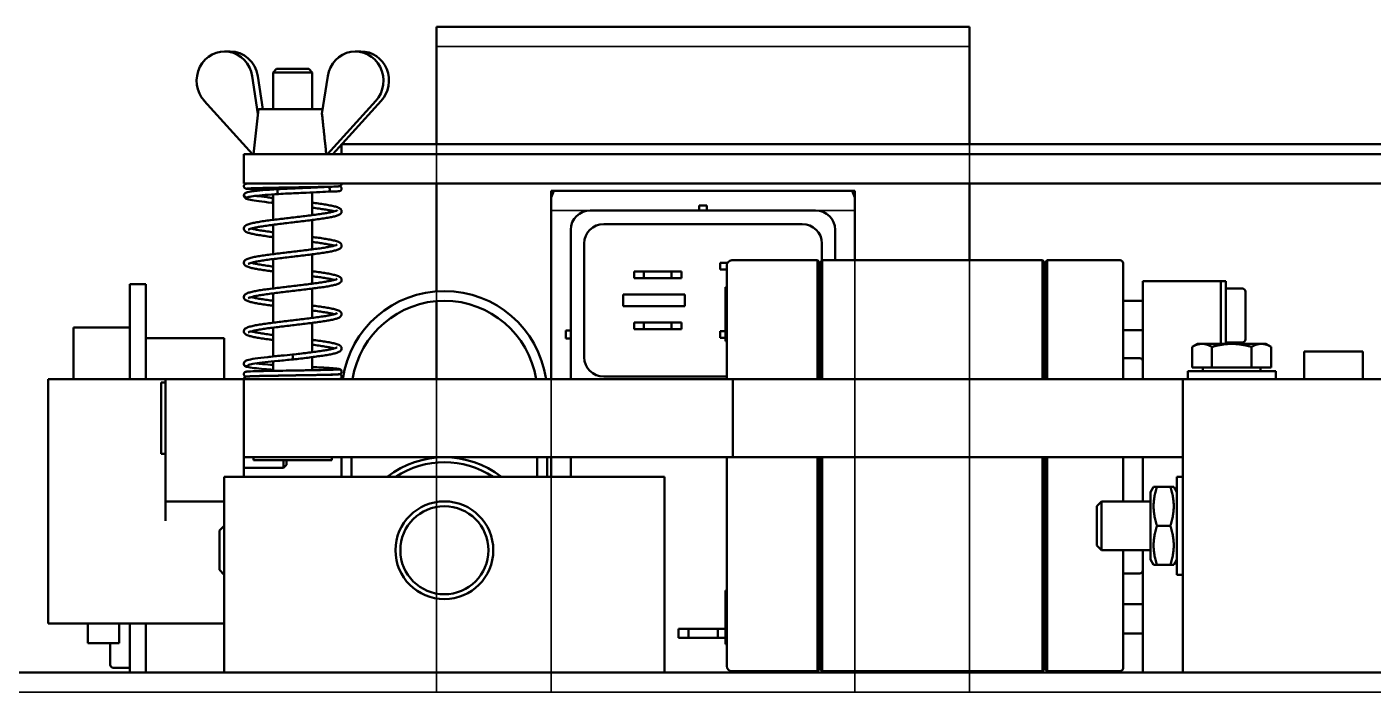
# Model space of a CAD drawing. Header units: millimetres. Extents: x -1328 to 2520, y -765 to 1782.
# Drawn here: x 476 to 613.6, y 1125.9 to 1193.9 of the extents above; entities that cross this region are included whole.
import ezdxf

# ---------------------------------------------------------------- set-up
doc = ezdxf.new("R2010")
doc.units = ezdxf.units.MM
doc.header["$LTSCALE"] = 6
doc.layers.add('Reference (ISO)', color=7, linetype='Continuous', lineweight=35)
doc.layers.add('Visible (ISO)', color=7, linetype='Continuous', lineweight=50)

msp = doc.modelspace()

# ---------------------------------------------------------------- linework, layer by layer
at = {"layer": 'Reference (ISO)'}
for p, q in [((517.87, 1191.94), (572.37, 1191.94)), ((517.87, 1125.94), (517.87, 1191.94)), ((572.37, 1191.94), (572.37, 1125.94)), ((529.6, 1175.19), (560.63, 1175.19)), ((529.6, 1125.94), (529.6, 1175.19)), ((560.63, 1175.19), (560.63, 1125.94)), ((421.18, 1125.94), (841.18, 1125.94))]:
    msp.add_line(p, q, dxfattribs=at)
at = {"layer": 'Visible (ISO)'}
for p, q in [((517.87, 1193.94), (572.37, 1193.94)), ((517.87, 1181.94), (517.87, 1193.94)), ((572.37, 1193.94), (572.37, 1181.94)), ((496.78, 1191.44), (496.22, 1191.44)), ((509.59, 1191.44), (510.15, 1191.44)), ((499.05, 1188.91), (499.63, 1185.06)), ((500.12, 1185.54), (499.61, 1188.91)), ((501.53, 1189.64), (501.18, 1189.29)), ((505.18, 1189.29), (501.18, 1189.29)), ((501.18, 1185.54), (501.18, 1189.29)), ((501.53, 1189.64), (504.83, 1189.64)), ((504.83, 1189.64), (505.18, 1189.29)), ((505.18, 1185.54), (505.18, 1189.29)), ((506.76, 1188.91), (506.17, 1185.06)), ((499.08, 1180.94), (494.14, 1186.37)), ((506.72, 1180.94), (511.66, 1186.37)), ((512.22, 1186.37), (507.28, 1180.94)), ((499.68, 1185.54), (499.18, 1180.94)), ((506.24, 1185.54), (499.68, 1185.54)), ((498.18, 1180.94), (728.18, 1180.94)), ((498.18, 1177.94), (498.18, 1180.94)), ((508.18, 1180.94), (508.18, 1181.93)), ((508.19, 1181.94), (718.17, 1181.94)), ((498.18, 1177.94), (728.18, 1177.94)), ((517.87, 1166.91), (517.87, 1177.94)), ((572.37, 1177.94), (572.37, 1170.08)), ((501.18, 1177.33), (501.18, 1177.5)), ((501.18, 1174.22), (501.18, 1176.82)), ((505.18, 1177.51), (505.18, 1177.57)), ((505.18, 1174.7), (505.18, 1177.01)), ((529.6, 1177.19), (560.63, 1177.19)), ((529.6, 1157.94), (529.6, 1177.19)), ((529.6, 1176.49), (529.86, 1177.19)), ((560.38, 1177.19), (560.63, 1176.49)), ((560.63, 1177.19), (560.63, 1170.08)), ((556.63, 1175.19), (533.6, 1175.19)), ((545.52, 1175.69), (544.72, 1175.69)), ((544.72, 1175.19), (544.72, 1175.69)), ((545.52, 1175.69), (545.52, 1175.19)), ((505.18, 1171.2), (505.18, 1174.2)), ((555.27, 1173.79), (534.97, 1173.79)), ((501.18, 1170.71), (501.18, 1173.71)), ((531.6, 1173.19), (531.6, 1157.94)), ((558.63, 1170.08), (558.63, 1173.19)), ((532.97, 1171.79), (532.97, 1160.19)), ((557.27, 1170.04), (557.27, 1171.79)), ((501.18, 1167.21), (501.18, 1170.21)), ((505.18, 1167.7), (505.18, 1170.69)), ((546.88, 1169.14), (546.88, 1169.84)), ((546.88, 1169.84), (547.63, 1169.84)), ((548.06, 1170.08), (556.81, 1170.08)), ((557.06, 1169.83), (556.81, 1170.08)), ((556.81, 1169.49), (556.81, 1170.08)), ((557.06, 1169.83), (557.31, 1170.08)), ((557.06, 1169.83), (557.06, 1169.32)), ((557.31, 1170.08), (557.31, 1169.23)), ((557.31, 1170.08), (579.81, 1170.08)), ((579.81, 1169.23), (579.81, 1170.08)), ((579.81, 1170.08), (580.06, 1169.83)), ((580.06, 1169.83), (580.31, 1170.08)), ((580.06, 1169.32), (580.06, 1169.83)), ((580.31, 1170.08), (580.31, 1169.49)), ((580.31, 1170.08), (587.76, 1170.08)), ((588.06, 1169.28), (588.06, 1169.78)), ((538.07, 1168.24), (538.07, 1168.94)), ((538.07, 1168.94), (539.07, 1168.94)), ((539.07, 1168.24), (538.07, 1168.24)), ((541.91, 1168.94), (539.07, 1168.94)), ((539.07, 1168.94), (539.07, 1168.24)), ((539.07, 1168.24), (541.91, 1168.24)), ((541.91, 1168.94), (542.91, 1168.94)), ((541.91, 1168.24), (541.91, 1168.94)), ((542.91, 1168.24), (541.91, 1168.24)), ((542.91, 1168.94), (542.91, 1168.24)), ((547.56, 1169.14), (546.88, 1169.14)), ((547.56, 1169.58), (547.56, 1169.14)), ((547.56, 1166.51), (547.56, 1169.14)), ((556.81, 1169.49), (556.81, 1166.87)), ((557.06, 1166.69), (557.06, 1169.32)), ((557.31, 1169.23), (557.31, 1164.87)), ((579.81, 1164.87), (579.81, 1169.23)), ((580.06, 1169.32), (580.06, 1166.69)), ((580.31, 1166.87), (580.31, 1169.49)), ((588.06, 1169.28), (588.06, 1166.65)), ((486.53, 1157.94), (486.53, 1167.64)), ((486.53, 1167.64), (488.18, 1167.64)), ((488.18, 1157.94), (488.18, 1167.64)), ((505.18, 1164.19), (505.18, 1167.19)), ((547.41, 1167.33), (547.41, 1161.83)), ((547.56, 1167.33), (547.41, 1167.33)), ((556.81, 1165.45), (556.81, 1166.87)), ((580.31, 1166.87), (580.31, 1165.45)), ((598.06, 1167.94), (590.06, 1167.94)), ((590.06, 1157.94), (590.06, 1167.94)), ((598.06, 1161.54), (598.06, 1167.94)), ((598.06, 1167.94), (598.56, 1167.94)), ((598.56, 1167.94), (598.56, 1161.54)), ((600.26, 1167.19), (598.56, 1167.19)), ((600.56, 1166.89), (600.56, 1161.99)), ((501.18, 1163.71), (501.18, 1166.71)), ((517.87, 1157.94), (517.87, 1165.91)), ((536.97, 1166.59), (536.97, 1165.39)), ((543.27, 1166.59), (536.97, 1166.59)), ((543.27, 1165.39), (543.27, 1166.59)), ((547.56, 1166.51), (547.56, 1165.45)), ((557.06, 1166.69), (557.06, 1165.45)), ((580.06, 1165.45), (580.06, 1166.69)), ((588.06, 1165.45), (588.06, 1166.65)), ((590.06, 1165.94), (588.06, 1165.94)), ((536.97, 1165.39), (543.27, 1165.39)), ((547.56, 1157.94), (547.56, 1165.45)), ((556.81, 1165.45), (556.81, 1157.94)), ((557.06, 1157.94), (557.06, 1165.45)), ((557.31, 1164.87), (557.31, 1162.4)), ((579.81, 1162.4), (579.81, 1164.87)), ((580.06, 1165.45), (580.06, 1157.94)), ((580.31, 1157.94), (580.31, 1165.45)), ((588.06, 1165.45), (588.06, 1157.94)), ((480.78, 1163.2), (486.53, 1163.2)), ((480.78, 1157.94), (480.78, 1163.2)), ((501.18, 1160.25), (501.18, 1163.2)), ((505.18, 1160.69), (505.18, 1163.69)), ((531.1, 1162.89), (531.6, 1162.89)), ((531.1, 1162.89), (531.1, 1162.09)), ((538.07, 1163.04), (538.07, 1163.74)), ((538.07, 1163.74), (539.07, 1163.74)), ((539.07, 1163.04), (538.07, 1163.04)), ((541.91, 1163.74), (539.07, 1163.74)), ((539.07, 1163.74), (539.07, 1163.04)), ((539.07, 1163.04), (541.91, 1163.04)), ((541.91, 1163.74), (542.91, 1163.74)), ((541.91, 1163.04), (541.91, 1163.74)), ((542.91, 1163.04), (541.91, 1163.04)), ((542.91, 1163.74), (542.91, 1163.04)), ((546.88, 1162.14), (546.88, 1162.84)), ((546.88, 1162.84), (547.41, 1162.84)), ((590.06, 1162.94), (588.06, 1162.94)), ((496.18, 1162.12), (488.18, 1162.12)), ((488.18, 1157.94), (488.18, 1162.12)), ((496.18, 1157.94), (496.18, 1162.12)), ((531.6, 1162.09), (531.1, 1162.09)), ((547.41, 1162.14), (546.88, 1162.14)), ((547.56, 1161.83), (547.41, 1161.83)), ((557.06, 1162.4), (557.06, 1157.94)), ((557.31, 1157.94), (557.31, 1162.4)), ((579.81, 1162.4), (579.81, 1157.94)), ((580.06, 1157.94), (580.06, 1162.4)), ((595.66, 1161.54), (595.12, 1161.23)), ((596.13, 1161.54), (595.66, 1161.54)), ((599.16, 1161.54), (596.13, 1161.54)), ((600.26, 1161.69), (598.56, 1161.69)), ((602.19, 1161.54), (599.16, 1161.54)), ((602.66, 1161.54), (602.19, 1161.54)), ((602.66, 1161.54), (603.2, 1161.23)), ((503.15, 1160.44), (503.18, 1160.19)), ((503.18, 1160.19), (503.21, 1159.94)), ((505.18, 1158.85), (505.18, 1160.18)), ((589.76, 1160.08), (588.06, 1160.08)), ((595.12, 1159.14), (595.12, 1161.23)), ((597.14, 1159.14), (597.14, 1161.23)), ((601.18, 1159.14), (601.18, 1161.23)), ((603.2, 1159.14), (603.2, 1161.23)), ((606.56, 1160.76), (606.56, 1157.94)), ((612.56, 1160.76), (606.56, 1160.76)), ((612.56, 1160.76), (612.56, 1157.94)), ((501.18, 1158.78), (501.18, 1159.75)), ((603.66, 1158.74), (594.66, 1158.74)), ((594.66, 1158.74), (594.66, 1157.94)), ((597.14, 1159.14), (595.12, 1159.14)), ((596.21, 1159.14), (596.21, 1158.74)), ((601.18, 1159.14), (597.14, 1159.14)), ((603.2, 1159.14), (601.18, 1159.14)), ((602.11, 1159.14), (602.11, 1158.74)), ((603.66, 1158.74), (603.66, 1157.94)), ((478.18, 1157.94), (490.18, 1157.94)), ((478.18, 1132.94), (478.18, 1157.94)), ((489.73, 1150.29), (489.73, 1157.59)), ((489.73, 1157.59), (490.18, 1157.59)), ((490.18, 1157.94), (490.18, 1145.44)), ((498.18, 1157.94), (490.18, 1157.94)), ((498.18, 1157.94), (548.18, 1157.94)), ((498.18, 1149.94), (498.18, 1157.94)), ((501.18, 1158.28), (501.18, 1158.28)), ((505.18, 1158.35), (505.18, 1158.35)), ((534.97, 1158.19), (547.56, 1158.19)), ((548.18, 1149.94), (548.18, 1157.94)), ((548.18, 1157.94), (594.16, 1157.94)), ((594.16, 1157.94), (594.16, 1127.94)), ((624.16, 1157.94), (594.16, 1157.94)), ((489.73, 1150.29), (490.18, 1150.29)), ((498.18, 1149.94), (548.18, 1149.94)), ((498.18, 1147.94), (498.18, 1149.94)), ((499.18, 1149.64), (499.18, 1149.94)), ((507.18, 1149.64), (499.18, 1149.64)), ((502.23, 1148.85), (502.23, 1149.64)), ((502.53, 1149.16), (502.23, 1148.85)), ((502.53, 1149.64), (502.53, 1149.16)), ((507.18, 1149.64), (507.18, 1149.94)), ((508.18, 1149.94), (508.18, 1147.94)), ((509.18, 1147.94), (509.18, 1149.94)), ((517.87, 1149.91), (517.87, 1149.94)), ((528.18, 1149.94), (528.18, 1147.94)), ((529.18, 1147.94), (529.18, 1149.94)), ((529.6, 1147.94), (529.6, 1149.94)), ((531.6, 1149.94), (531.6, 1147.94)), ((547.56, 1132.71), (547.56, 1149.94)), ((594.16, 1149.94), (548.18, 1149.94)), ((556.81, 1149.94), (556.81, 1132.71)), ((557.06, 1132.71), (557.06, 1149.94)), ((557.06, 1149.94), (557.06, 1135.75)), ((557.31, 1135.75), (557.31, 1149.94)), ((579.81, 1149.94), (579.81, 1135.75)), ((580.06, 1135.75), (580.06, 1149.94)), ((580.06, 1149.94), (580.06, 1132.71)), ((580.31, 1132.71), (580.31, 1149.94)), ((588.06, 1149.94), (588.06, 1145.44)), ((590.06, 1145.44), (590.06, 1149.94)), ((496.18, 1147.94), (496.18, 1127.94)), ((541.18, 1147.94), (496.18, 1147.94)), ((498.18, 1148.85), (502.23, 1148.85)), ((541.18, 1127.94), (541.18, 1147.94)), ((593.55, 1147.94), (593.55, 1137.94)), ((593.55, 1147.94), (594.16, 1147.94)), ((590.85, 1146.39), (591.17, 1146.94)), ((590.85, 1146.39), (590.85, 1139.49)), ((591.17, 1146.94), (591.53, 1146.94)), ((591.53, 1146.94), (592.88, 1146.94)), ((592.88, 1146.94), (593.23, 1146.94)), ((593.55, 1146.39), (593.23, 1146.94)), ((490.18, 1145.44), (490.18, 1143.44)), ((490.18, 1145.44), (496.18, 1145.44)), ((585.36, 1144.95), (585.85, 1145.44)), ((585.36, 1140.93), (585.36, 1144.95)), ((585.85, 1145.44), (585.85, 1140.44)), ((590.85, 1145.44), (585.85, 1145.44)), ((495.69, 1142.45), (496.18, 1142.94)), ((495.69, 1138.43), (495.69, 1142.45)), ((591.53, 1142.94), (592.88, 1142.94)), ((585.36, 1140.93), (585.85, 1140.44)), ((590.85, 1140.44), (585.85, 1140.44)), ((588.06, 1140.44), (588.06, 1132.71)), ((590.06, 1127.94), (590.06, 1140.44)), ((590.85, 1139.49), (591.17, 1138.94)), ((593.55, 1139.49), (593.23, 1138.94)), ((495.69, 1138.43), (496.18, 1137.94)), ((589.76, 1138.08), (588.06, 1138.08)), ((591.53, 1138.94), (591.17, 1138.94)), ((591.53, 1138.94), (592.88, 1138.94)), ((593.23, 1138.94), (592.88, 1138.94)), ((593.55, 1137.94), (594.16, 1137.94)), ((547.41, 1136.33), (547.41, 1130.83)), ((547.56, 1136.33), (547.41, 1136.33)), ((557.31, 1135.75), (557.31, 1133.29)), ((579.81, 1133.29), (579.81, 1135.75)), ((590.06, 1134.94), (588.06, 1134.94)), ((496.18, 1132.94), (478.18, 1132.94)), ((482.23, 1132.94), (482.23, 1130.94)), ((485.43, 1132.94), (485.43, 1130.94)), ((486.53, 1127.94), (486.53, 1132.94)), ((488.18, 1127.94), (488.18, 1132.94)), ((488.18, 1127.94), (488.18, 1132.94)), ((547.56, 1132.71), (547.56, 1131.65)), ((556.81, 1131.29), (556.81, 1132.71)), ((557.06, 1132.71), (557.06, 1131.47)), ((557.31, 1133.29), (557.31, 1128.93)), ((579.81, 1128.93), (579.81, 1133.29)), ((580.06, 1131.47), (580.06, 1132.71)), ((580.31, 1132.71), (580.31, 1131.29)), ((588.06, 1131.51), (588.06, 1132.71)), ((542.62, 1131.49), (542.62, 1132.39)), ((542.62, 1132.39), (543.62, 1132.39)), ((543.62, 1131.49), (542.62, 1131.49)), ((546.62, 1132.39), (543.62, 1132.39)), ((543.62, 1132.39), (543.62, 1131.49)), ((543.62, 1131.49), (546.62, 1131.49)), ((546.62, 1132.39), (547.41, 1132.39)), ((546.62, 1131.49), (546.62, 1132.39)), ((547.41, 1131.49), (546.62, 1131.49)), ((547.56, 1129.02), (547.56, 1131.65)), ((556.81, 1131.29), (556.81, 1128.67)), ((557.06, 1128.84), (557.06, 1131.47)), ((580.06, 1131.47), (580.06, 1128.84)), ((580.31, 1128.67), (580.31, 1131.29)), ((590.06, 1131.94), (588.06, 1131.94)), ((588.06, 1131.51), (588.06, 1128.88)), ((485.43, 1130.94), (482.23, 1130.94)), ((484.53, 1128.73), (484.53, 1130.94)), ((547.56, 1130.83), (547.41, 1130.83)), ((484.83, 1128.43), (486.53, 1128.43)), ((547.56, 1129.02), (547.56, 1128.58)), ((556.81, 1128.08), (556.81, 1128.67)), ((557.06, 1128.33), (556.81, 1128.08)), ((557.06, 1128.84), (557.06, 1128.33)), ((557.31, 1128.08), (557.06, 1128.33)), ((557.31, 1128.93), (557.31, 1128.08)), ((579.81, 1128.08), (579.81, 1128.93)), ((580.06, 1128.33), (579.81, 1128.08)), ((580.06, 1128.33), (580.06, 1128.84)), ((580.31, 1128.08), (580.06, 1128.33)), ((580.31, 1128.67), (580.31, 1128.08)), ((588.06, 1128.38), (588.06, 1128.88)), ((421.18, 1127.94), (841.18, 1127.94)), ((556.81, 1128.08), (548.06, 1128.08)), ((557.31, 1128.08), (579.81, 1128.08)), ((560.63, 1128.08), (560.63, 1127.94)), ((572.37, 1128.08), (572.37, 1127.94)), ((587.76, 1128.08), (580.31, 1128.08))]:
    msp.add_line(p, q, dxfattribs=at)
for radius in [5, 4.5]:
    msp.add_circle((518.68, 1140.44), radius, dxfattribs=at)
for centre, radius, start, end in [((533.6, 1173.19), 2, 90, 180), ((556.63, 1173.19), 2, 0, 90), ((534.97, 1171.79), 2, 90, 180), ((555.27, 1171.79), 2, 0, 90), ((548.06, 1169.58), 0.5, 90, 180), ((587.76, 1169.78), 0.3, 0, 90), ((518.68, 1156.44), 10.5, 8.2132, 171.7868), ((600.26, 1166.89), 0.3, 0, 90), ((518.68, 1156.44), 9.5, 9.0847, 170.9153), ((600.26, 1161.99), 0.3, 270, 0), ((534.97, 1160.19), 2, 180, 270), ((589.76, 1159.78), 0.3, 0, 90), ((518.68, 1140.44), 9.5, 52.1364, 127.8636), ((518.68, 1140.44), 9, 56.4427, 123.5573), ((589.76, 1138.38), 0.3, 270, 0), ((484.83, 1128.73), 0.3, 180, 270), ((548.06, 1128.58), 0.5, 180, 270), ((587.76, 1128.38), 0.3, 270, 0), ((552.81, 1129.94), 2, 270, 291.4711)]:
    msp.add_arc(centre, radius, start, end, dxfattribs=at)
for centre, major_axis, ratio, start_param, end_param in [((496.22, 1188.44), (0, 3), 0.95499, 4.870421, 8.614994), ((509.59, 1188.44), (0, 3), 0.95499, 3.951376, 7.69595), ((496.78, 1188.44), (0, 3), 0.95499, 4.870421, 6.283185), ((510.15, 1188.44), (0, 3), 0.95499, 3.951376, 6.283185), ((498.45, 1176.74), (-0.21, 0.135), 0.990356, 6.025204, 6.858199), ((498.45, 1176.74), (0.21, -0.135), 0.990356, 3.716606, 5.905822), ((501.7, 1177.11), (-0.031, 0.248), 0.309856, 6.258724, 7.815713), ((501.7, 1177.11), (0.031, -0.248), 0.309856, 4.67412, 6.258688), ((506.78, 1177.35), (-0.044, 0.246), 0.753203, 4.577554, 6.196952), ((506.78, 1177.35), (0.044, -0.246), 0.753203, 6.197394, 7.719147), ((501.04, 1176.22), (-0.033, -0.248), 0.44813, 0.012434, 1.62968), ((501.04, 1176.22), (0.033, 0.248), 0.44813, 4.771272, 6.29568), ((498.43, 1159.5), (-0.25, 0), 0.993179, 0, 2.565829), ((507.93, 1158.69), (0.25, 0), 0.993179, 0, 1.893531)]:
    msp.add_ellipse(centre, major_axis=major_axis, ratio=ratio, start_param=start_param, end_param=end_param, dxfattribs=at)
for points, weights in [([(506.61, 1180.94), (506.38, 1183.13), (506.17, 1185.06)], [1, 1.00211729301, 1.0004735734]), ([(596.13, 1161.54), (595.66, 1161.54), (595.12, 1161.23)], [1, 1.0379548493, 1]), ([(597.14, 1161.23), (596.6, 1161.54), (596.13, 1161.54)], [1, 1.0379548493, 1]), ([(599.16, 1161.54), (598.22, 1161.54), (597.14, 1161.23)], [1, 1.0379548493, 1]), ([(601.18, 1161.23), (600.1, 1161.54), (599.16, 1161.54)], [1, 1.0379548493, 1]), ([(602.19, 1161.54), (601.72, 1161.54), (601.18, 1161.23)], [1, 1.0379548493, 1]), ([(603.2, 1161.23), (602.66, 1161.54), (602.19, 1161.54)], [1, 1.0379548493, 1]), ([(591.53, 1146.94), (590.86, 1144.94), (591.53, 1142.94)], [1, 1.15470053838, 1]), ([(592.88, 1142.94), (593.54, 1144.94), (592.88, 1146.94)], [1, 1.15470053838, 1]), ([(591.53, 1142.94), (590.86, 1140.94), (591.53, 1138.94)], [1, 1.15470053838, 1]), ([(592.88, 1138.94), (593.54, 1140.94), (592.88, 1142.94)], [1, 1.15470053838, 1])]:
    msp.add_rational_spline(points, weights, degree=2, dxfattribs=at)
for points, knots in [([(501.07, 1177.32), (501.02, 1177.32), (500.96, 1177.32), (500.46, 1177.33), (500.05, 1177.34), (499.36, 1177.35), (499.07, 1177.36), (498.64, 1177.38), (498.51, 1177.39), (498.41, 1177.4), (498.4, 1177.4), (498.37, 1177.41), (498.36, 1177.42), (498.34, 1177.42), (498.32, 1177.43), (498.29, 1177.45), (498.28, 1177.45), (498.26, 1177.47), (498.24, 1177.49), (498.22, 1177.53), (498.21, 1177.55), (498.19, 1177.59), (498.18, 1177.62), (498.18, 1177.68), (498.19, 1177.7), (498.2, 1177.76), (498.22, 1177.78), (498.25, 1177.82), (498.26, 1177.84), (498.3, 1177.87), (498.31, 1177.87), (498.34, 1177.89), (498.35, 1177.89), (498.37, 1177.9), (498.38, 1177.9), (498.41, 1177.91), (498.42, 1177.91), (498.48, 1177.92), (498.53, 1177.92), (498.69, 1177.93), (498.8, 1177.94), (498.93, 1177.94)], [0.7361192, 0.7361192, 0.7361192, 0.7361192, 0.7549023, 0.7549023, 0.9064575, 0.9064575, 1.0583055, 1.0583055, 1.2111564, 1.2111564, 1.2346725, 1.2346725, 1.2429791, 1.2429791, 1.2525513, 1.2525513, 1.2571425, 1.2571425, 1.2646977, 1.2646977, 1.2724101, 1.2724101, 1.2809383, 1.2809383, 1.2896301, 1.2896301, 1.298319, 1.298319, 1.3068311, 1.3068311, 1.3144528, 1.3144528, 1.321992, 1.321992, 1.3332205, 1.3332205, 1.3585894, 1.3585894, 1.4347143, 1.4347143, 1.5210798, 1.5210798, 1.5210798, 1.5210798]), ([(508.18, 1177.94), (508.18, 1177.91), (508.18, 1177.88), (508.17, 1177.83), (508.16, 1177.8), (508.13, 1177.76), (508.12, 1177.74), (508.08, 1177.71), (508.07, 1177.7), (508.04, 1177.68), (508.03, 1177.68), (508.01, 1177.67), (508, 1177.66), (507.97, 1177.66), (507.96, 1177.66), (507.92, 1177.65), (507.88, 1177.64), (507.71, 1177.63), (507.48, 1177.62), (506.89, 1177.6), (506.52, 1177.59), (505.7, 1177.58), (505.24, 1177.57), (504.29, 1177.55), (503.78, 1177.54), (502.77, 1177.53), (502.26, 1177.52), (501.29, 1177.5), (500.83, 1177.49), (500.01, 1177.47), (499.64, 1177.47), (499.05, 1177.45), (498.82, 1177.44), (498.6, 1177.43), (498.55, 1177.42), (498.51, 1177.42), (498.5, 1177.42), (498.5, 1177.42), (498.5, 1177.42), (498.5, 1177.42)], [0, 0, 0, 0, 0.008919, 0.008919, 0.017601, 0.017601, 0.026222, 0.026222, 0.034184, 0.034184, 0.041471, 0.041471, 0.050945, 0.050945, 0.069575, 0.069575, 0.12538, 0.12538, 0.295147, 0.295147, 0.453833, 0.453833, 0.605882, 0.605882, 0.757548, 0.757548, 0.909018, 0.909018, 1.060355, 1.060355, 1.211512, 1.211512, 1.362227, 1.362227, 1.431226, 1.431226, 1.463716, 1.463716, 1.463774, 1.463774, 1.463774, 1.463774]), ([(501.01, 1175.97), (500.54, 1176.02), (500.11, 1176.07), (499.39, 1176.17), (499.08, 1176.21), (498.61, 1176.31), (498.46, 1176.34), (498.27, 1176.49), (498.22, 1176.54), (498.18, 1176.66), (498.18, 1176.7), (498.19, 1176.79), (498.21, 1176.84), (498.24, 1176.88), (498.25, 1176.89), (498.25, 1176.89)], [0, 0, 0, 0, 0.156662, 0.156662, 0.3114195, 0.3114195, 0.4716235, 0.4716235, 0.5208386, 0.5208386, 0.54123, 0.54123, 0.5705459, 0.5705459, 0.5761668, 0.5761668, 0.5761668, 0.5761668]), ([(498.28, 1176.92), (498.31, 1176.95), (498.35, 1176.97), (498.44, 1177.01), (498.49, 1177.03), (498.77, 1177.1), (499.11, 1177.14), (499.91, 1177.22), (500.34, 1177.26), (501.09, 1177.32), (501.38, 1177.34), (501.67, 1177.36)], [0, 0, 0, 0, 0.0361494, 0.0361494, 0.1025511, 0.1025511, 0.3052277, 0.3052277, 0.4702619, 0.4702619, 0.5632656, 0.5632656, 0.5632656, 0.5632656]), ([(501.73, 1176.86), (501.24, 1176.83), (500.77, 1176.8), (499.96, 1176.73), (499.6, 1176.69), (499.04, 1176.63), (498.82, 1176.59), (498.65, 1176.55), (498.62, 1176.54), (498.59, 1176.54), (498.59, 1176.53), (498.59, 1176.53)], [0.000067, 0.000067, 0.000067, 0.000067, 0.1541718, 0.1541718, 0.3051193, 0.3051193, 0.4543252, 0.4543252, 0.5040846, 0.5040846, 0.5277864, 0.5277864, 0.5277864, 0.5277864]), ([(499.41, 1176.67), (499.45, 1176.67), (499.48, 1176.66), (499.8, 1176.61), (500.16, 1176.57), (500.72, 1176.51), (500.89, 1176.49), (501.07, 1176.47)], [0.3431768, 0.3431768, 0.3431768, 0.3431768, 0.3593349, 0.3593349, 0.5025115, 0.5025115, 0.5625477, 0.5625477, 0.5625477, 0.5625477]), ([(501.67, 1177.36), (502.16, 1177.38), (502.68, 1177.4), (503.7, 1177.45), (504.21, 1177.47), (505.17, 1177.51), (505.63, 1177.53), (506.29, 1177.57), (506.54, 1177.58), (506.76, 1177.6)], [0, 0, 0, 0, 0.1546781, 0.1546781, 0.3063676, 0.3063676, 0.4578118, 0.4578118, 0.557521, 0.557521, 0.557521, 0.557521]), ([(506.81, 1177.1), (506.47, 1177.08), (506.06, 1177.06), (505.18, 1177.01), (504.69, 1176.99), (503.7, 1176.95), (503.18, 1176.93), (502.35, 1176.89), (502.04, 1176.88), (501.73, 1176.86)], [0, 0, 0, 0, 0.1566275, 0.1566275, 0.309465, 0.309465, 0.4615136, 0.4615136, 0.5582985, 0.5582985, 0.5582985, 0.5582985]), ([(506.76, 1177.6), (507.1, 1177.6), (507.37, 1177.61), (507.66, 1177.63), (507.73, 1177.63), (507.82, 1177.64), (507.85, 1177.64), (507.87, 1177.64), (507.87, 1177.64), (507.87, 1177.64)], [0, 0, 0, 0, 0.153216, 0.153216, 0.2271066, 0.2271066, 0.2798413, 0.2798413, 0.2932637, 0.2932637, 0.2932637, 0.2932637]), ([(507.96, 1177.66), (507.96, 1177.66), (507.96, 1177.65), (507.97, 1177.65), (507.98, 1177.65), (508.01, 1177.64), (508.02, 1177.64), (508.05, 1177.62), (508.06, 1177.62), (508.09, 1177.6), (508.11, 1177.58), (508.14, 1177.55), (508.15, 1177.53), (508.17, 1177.48), (508.18, 1177.46), (508.18, 1177.4), (508.18, 1177.37), (508.17, 1177.32), (508.16, 1177.29), (508.13, 1177.25), (508.11, 1177.23), (508.08, 1177.2), (508.06, 1177.19), (508.04, 1177.18), (508.02, 1177.17), (508, 1177.16), (507.99, 1177.16), (507.97, 1177.15), (507.96, 1177.15), (507.91, 1177.14), (507.87, 1177.14), (507.66, 1177.13), (507.38, 1177.11), (506.94, 1177.1), (506.87, 1177.1), (506.81, 1177.1)], [0.1776198, 0.1776198, 0.1776198, 0.1776198, 0.1786496, 0.1786496, 0.1949346, 0.1949346, 0.2052324, 0.2052324, 0.2115274, 0.2115274, 0.2193907, 0.2193907, 0.22723, 0.22723, 0.2355852, 0.2355852, 0.2442583, 0.2442583, 0.2529403, 0.2529403, 0.2615319, 0.2615319, 0.2694048, 0.2694048, 0.2772309, 0.2772309, 0.287125, 0.287125, 0.307946, 0.307946, 0.3703435, 0.3703435, 0.5609605, 0.5609605, 0.5905693, 0.5905693, 0.5905693, 0.5905693]), ([(501.18, 1172.45), (501.06, 1172.46), (500.93, 1172.48), (500.58, 1172.53), (500.37, 1172.56), (499.96, 1172.62), (499.77, 1172.65), (499.42, 1172.71), (499.26, 1172.74), (498.96, 1172.81), (498.83, 1172.84), (498.59, 1172.91), (498.49, 1172.95), (498.35, 1173.04), (498.3, 1173.07), (498.23, 1173.17), (498.2, 1173.21), (498.18, 1173.33), (498.19, 1173.41), (498.24, 1173.53), (498.28, 1173.57), (498.38, 1173.65), (498.43, 1173.68), (498.56, 1173.73), (498.62, 1173.76), (498.83, 1173.82), (498.97, 1173.86), (499.3, 1173.93), (499.47, 1173.96), (499.83, 1174.03), (500.03, 1174.06), (500.44, 1174.12), (500.66, 1174.15), (501.12, 1174.21), (501.36, 1174.24), (501.84, 1174.3), (502.09, 1174.33), (502.6, 1174.39), (502.85, 1174.42), (503.36, 1174.48), (503.62, 1174.51), (504.12, 1174.57), (504.37, 1174.6), (504.85, 1174.66), (505.09, 1174.69), (505.54, 1174.75), (505.75, 1174.78), (506.16, 1174.84), (506.35, 1174.87), (506.69, 1174.92), (506.85, 1174.95), (507.13, 1175.01), (507.25, 1175.04), (507.46, 1175.09), (507.54, 1175.12), (507.66, 1175.16), (507.69, 1175.18), (507.72, 1175.19), (507.72, 1175.2), (507.72, 1175.2)], [22.418344, 22.418344, 22.418344, 22.418344, 22.506486, 22.506486, 22.669033, 22.669033, 22.83268, 22.83268, 22.998559, 22.998559, 23.169953, 23.169953, 23.360416, 23.360416, 23.472833, 23.472833, 23.534889, 23.534889, 23.614594, 23.614594, 23.704961, 23.704961, 23.825402, 23.825402, 23.945092, 23.945092, 24.13751, 24.13751, 24.308278, 24.308278, 24.473832, 24.473832, 24.637313, 24.637313, 24.799764, 24.799764, 24.961616, 24.961616, 25.123061, 25.123061, 25.284179, 25.284179, 25.444974, 25.444974, 25.605381, 25.605381, 25.765237, 25.765237, 25.924195, 25.924195, 26.081502, 26.081502, 26.235396, 26.235396, 26.381396, 26.381396, 26.508194, 26.508194, 26.562832, 26.562832, 26.562832, 26.562832]), ([(498.64, 1173.22), (498.64, 1173.22), (498.66, 1173.23), (498.72, 1173.26), (498.77, 1173.28), (498.89, 1173.32), (498.98, 1173.34), (499.18, 1173.39), (499.31, 1173.42), (499.59, 1173.48), (499.75, 1173.51), (500.1, 1173.56), (500.3, 1173.59), (500.7, 1173.65), (500.92, 1173.68), (501.37, 1173.74), (501.61, 1173.77), (502.1, 1173.83), (502.34, 1173.86), (502.85, 1173.92), (503.1, 1173.95), (503.61, 1174.01), (503.87, 1174.04), (504.37, 1174.1), (504.62, 1174.13), (505.1, 1174.19), (505.33, 1174.22), (505.78, 1174.28), (506, 1174.31), (506.4, 1174.37), (506.59, 1174.4), (506.95, 1174.46), (507.11, 1174.49), (507.4, 1174.56), (507.53, 1174.59), (507.77, 1174.67), (507.87, 1174.7), (508.02, 1174.79), (508.07, 1174.82), (508.14, 1174.92), (508.16, 1174.96), (508.19, 1175.08), (508.18, 1175.16), (508.12, 1175.28), (508.08, 1175.32), (507.99, 1175.4), (507.93, 1175.43), (507.81, 1175.49), (507.74, 1175.51), (507.54, 1175.58), (507.39, 1175.61), (507.07, 1175.68), (506.9, 1175.71), (506.53, 1175.78), (506.34, 1175.81), (505.92, 1175.87), (505.7, 1175.9), (505.38, 1175.94), (505.28, 1175.96), (505.18, 1175.97)], [23.70265, 23.70265, 23.70265, 23.70265, 23.817695, 23.817695, 23.927924, 23.927924, 24.062491, 24.062491, 24.210809, 24.210809, 24.365496, 24.365496, 24.523133, 24.523133, 24.682252, 24.682252, 24.8422, 24.8422, 25.002666, 25.002666, 25.163506, 25.163506, 25.324665, 25.324665, 25.486157, 25.486157, 25.64807, 25.64807, 25.810617, 25.810617, 25.974265, 25.974265, 26.140143, 26.140143, 26.311537, 26.311537, 26.501997, 26.501997, 26.614422, 26.614422, 26.67648, 26.67648, 26.756186, 26.756186, 26.846552, 26.846552, 26.966991, 26.966991, 27.086682, 27.086682, 27.279101, 27.279101, 27.449868, 27.449868, 27.615423, 27.615423, 27.778903, 27.778903, 27.847138, 27.847138, 27.847138, 27.847138]), ([(507.43, 1175.08), (507.39, 1175.1), (507.34, 1175.11), (507.18, 1175.15), (507.06, 1175.17), (506.77, 1175.23), (506.61, 1175.26), (506.26, 1175.31), (506.07, 1175.34), (505.66, 1175.4), (505.44, 1175.43), (505.21, 1175.46), (505.19, 1175.46), (505.18, 1175.47)], [27.1352239, 27.1352239, 27.1352239, 27.1352239, 27.2040889, 27.2040889, 27.3524068, 27.3524068, 27.5070941, 27.5070941, 27.6647306, 27.6647306, 27.8238504, 27.8238504, 27.8322413, 27.8322413, 27.8322413, 27.8322413]), ([(498.64, 1169.72), (498.64, 1169.71), (498.66, 1169.73), (498.72, 1169.76), (498.77, 1169.78), (498.89, 1169.82), (498.98, 1169.84), (499.18, 1169.89), (499.31, 1169.92), (499.59, 1169.97), (499.75, 1170), (500.1, 1170.06), (500.29, 1170.09), (500.7, 1170.15), (500.92, 1170.18), (501.37, 1170.23), (501.61, 1170.26), (502.09, 1170.32), (502.34, 1170.35), (502.85, 1170.41), (503.1, 1170.44), (503.61, 1170.5), (503.87, 1170.53), (504.37, 1170.59), (504.62, 1170.62), (505.1, 1170.68), (505.33, 1170.71), (505.78, 1170.77), (506, 1170.8), (506.4, 1170.87), (506.59, 1170.9), (506.95, 1170.96), (507.11, 1170.99), (507.4, 1171.05), (507.53, 1171.09), (507.77, 1171.16), (507.87, 1171.2), (508.02, 1171.28), (508.07, 1171.32), (508.14, 1171.41), (508.16, 1171.46), (508.19, 1171.58), (508.18, 1171.65), (508.12, 1171.78), (508.08, 1171.82), (507.99, 1171.9), (507.93, 1171.93), (507.81, 1171.98), (507.74, 1172.01), (507.54, 1172.07), (507.39, 1172.11), (507.07, 1172.18), (506.9, 1172.21), (506.53, 1172.27), (506.34, 1172.31), (505.92, 1172.37), (505.7, 1172.4), (505.38, 1172.44), (505.28, 1172.45), (505.18, 1172.47)], [17.419465, 17.419465, 17.419465, 17.419465, 17.534481, 17.534481, 17.644702, 17.644702, 17.779264, 17.779264, 17.927579, 17.927579, 18.082265, 18.082265, 18.239901, 18.239901, 18.39902, 18.39902, 18.558968, 18.558968, 18.719434, 18.719434, 18.880273, 18.880273, 19.041432, 19.041432, 19.202924, 19.202924, 19.364837, 19.364837, 19.527384, 19.527384, 19.691031, 19.691031, 19.856908, 19.856908, 20.028299, 20.028299, 20.218749, 20.218749, 20.331217, 20.331217, 20.393288, 20.393288, 20.472995, 20.472995, 20.563359, 20.563359, 20.683785, 20.683785, 20.803481, 20.803481, 20.995903, 20.995903, 21.166671, 21.166671, 21.332226, 21.332226, 21.495707, 21.495707, 21.563953, 21.563953, 21.563953, 21.563953]), ([(501.18, 1172.95), (501.14, 1172.96), (501.1, 1172.96), (500.83, 1173), (500.61, 1173.03), (500.21, 1173.09), (500.02, 1173.12), (499.67, 1173.17), (499.51, 1173.2), (499.23, 1173.26), (499.11, 1173.29), (498.98, 1173.32), (498.96, 1173.33), (498.94, 1173.33)], [22.4332413, 22.4332413, 22.4332413, 22.4332413, 22.4637753, 22.4637753, 22.6236316, 22.6236316, 22.7825898, 22.7825898, 22.9398966, 22.9398966, 23.0937911, 23.0937911, 23.1302577, 23.1302577, 23.1302577, 23.1302577]), ([(501.18, 1168.94), (501.06, 1168.96), (500.93, 1168.98), (500.58, 1169.02), (500.37, 1169.05), (499.96, 1169.11), (499.77, 1169.14), (499.42, 1169.21), (499.26, 1169.24), (498.96, 1169.3), (498.83, 1169.34), (498.59, 1169.41), (498.49, 1169.45), (498.35, 1169.53), (498.3, 1169.57), (498.23, 1169.66), (498.2, 1169.7), (498.18, 1169.82), (498.19, 1169.9), (498.24, 1170.03), (498.28, 1170.07), (498.38, 1170.15), (498.43, 1170.18), (498.56, 1170.23), (498.62, 1170.26), (498.83, 1170.32), (498.97, 1170.36), (499.3, 1170.43), (499.47, 1170.46), (499.83, 1170.52), (500.03, 1170.55), (500.44, 1170.61), (500.66, 1170.65), (501.12, 1170.71), (501.36, 1170.74), (501.84, 1170.8), (502.09, 1170.83), (502.6, 1170.89), (502.85, 1170.92), (503.36, 1170.98), (503.62, 1171.01), (504.12, 1171.07), (504.37, 1171.1), (504.85, 1171.16), (505.09, 1171.19), (505.54, 1171.25), (505.75, 1171.27), (506.16, 1171.33), (506.35, 1171.36), (506.69, 1171.42), (506.85, 1171.45), (507.13, 1171.51), (507.25, 1171.53), (507.46, 1171.59), (507.54, 1171.61), (507.66, 1171.66), (507.69, 1171.67), (507.72, 1171.69), (507.72, 1171.69), (507.72, 1171.69)], [16.135159, 16.135159, 16.135159, 16.135159, 16.223329, 16.223329, 16.385876, 16.385876, 16.549524, 16.549524, 16.715403, 16.715403, 16.886799, 16.886799, 17.077268, 17.077268, 17.18966, 17.18966, 17.251708, 17.251708, 17.331412, 17.331412, 17.42178, 17.42178, 17.542229, 17.542229, 17.661917, 17.661917, 17.854332, 17.854332, 18.025099, 18.025099, 18.190653, 18.190653, 18.354134, 18.354134, 18.516585, 18.516585, 18.678437, 18.678437, 18.839883, 18.839883, 19.001001, 19.001001, 19.161795, 19.161795, 19.322202, 19.322202, 19.482059, 19.482059, 19.641017, 19.641017, 19.798323, 19.798323, 19.952217, 19.952217, 20.098217, 20.098217, 20.225014, 20.225014, 20.279647, 20.279647, 20.279647, 20.279647]), ([(507.43, 1171.58), (507.39, 1171.59), (507.34, 1171.6), (507.18, 1171.64), (507.06, 1171.67), (506.77, 1171.72), (506.61, 1171.75), (506.26, 1171.81), (506.07, 1171.84), (505.66, 1171.9), (505.44, 1171.93), (505.21, 1171.96), (505.19, 1171.96), (505.18, 1171.96)], [20.8520386, 20.8520386, 20.8520386, 20.8520386, 20.920906, 20.920906, 21.0692241, 21.0692241, 21.2239114, 21.2239114, 21.381548, 21.381548, 21.5406678, 21.5406678, 21.549056, 21.549056, 21.549056, 21.549056]), ([(501.18, 1169.45), (501.14, 1169.45), (501.1, 1169.46), (500.83, 1169.49), (500.61, 1169.52), (500.21, 1169.58), (500.02, 1169.61), (499.67, 1169.67), (499.51, 1169.7), (499.23, 1169.75), (499.11, 1169.78), (498.98, 1169.82), (498.96, 1169.82), (498.94, 1169.83)], [16.150056, 16.150056, 16.150056, 16.150056, 16.1804752, 16.1804752, 16.3403321, 16.3403321, 16.4992911, 16.4992911, 16.6565995, 16.6565995, 16.8104976, 16.8104976, 16.8470723, 16.8470723, 16.8470723, 16.8470723]), ([(498.64, 1166.21), (498.64, 1166.21), (498.66, 1166.23), (498.72, 1166.26), (498.77, 1166.27), (498.89, 1166.31), (498.98, 1166.34), (499.18, 1166.39), (499.31, 1166.41), (499.59, 1166.47), (499.75, 1166.5), (500.1, 1166.55), (500.29, 1166.58), (500.7, 1166.64), (500.92, 1166.67), (501.37, 1166.73), (501.61, 1166.76), (502.09, 1166.82), (502.34, 1166.85), (502.85, 1166.91), (503.1, 1166.94), (503.61, 1167), (503.86, 1167.03), (504.37, 1167.09), (504.61, 1167.12), (505.1, 1167.18), (505.33, 1167.21), (505.78, 1167.27), (505.99, 1167.3), (506.4, 1167.36), (506.59, 1167.39), (506.94, 1167.45), (507.11, 1167.49), (507.4, 1167.55), (507.53, 1167.58), (507.77, 1167.66), (507.87, 1167.7), (508.02, 1167.78), (508.07, 1167.81), (508.14, 1167.91), (508.16, 1167.95), (508.19, 1168.07), (508.18, 1168.15), (508.12, 1168.27), (508.08, 1168.32), (507.99, 1168.39), (507.93, 1168.42), (507.81, 1168.48), (507.74, 1168.5), (507.54, 1168.57), (507.39, 1168.6), (507.07, 1168.67), (506.9, 1168.71), (506.53, 1168.77), (506.34, 1168.8), (505.92, 1168.86), (505.7, 1168.89), (505.38, 1168.94), (505.28, 1168.95), (505.18, 1168.96)], [11.13628, 11.13628, 11.13628, 11.13628, 11.25101, 11.25101, 11.361146, 11.361146, 11.495651, 11.495651, 11.643938, 11.643938, 11.798611, 11.798611, 11.956241, 11.956241, 12.115357, 12.115357, 12.275303, 12.275303, 12.435768, 12.435768, 12.596606, 12.596606, 12.757764, 12.757764, 12.919255, 12.919255, 13.081167, 13.081167, 13.243711, 13.243711, 13.407354, 13.407354, 13.573221, 13.573221, 13.744585, 13.744585, 13.934923, 13.934923, 14.047824, 14.047824, 14.110033, 14.110033, 14.189758, 14.189758, 14.280091, 14.280091, 14.400387, 14.400387, 14.520132, 14.520132, 14.712592, 14.712592, 14.883366, 14.883366, 15.048923, 15.048923, 15.212405, 15.212405, 15.280767, 15.280767, 15.280767, 15.280767]), ([(507.43, 1168.08), (507.39, 1168.09), (507.34, 1168.1), (507.18, 1168.14), (507.06, 1168.17), (506.77, 1168.22), (506.61, 1168.25), (506.26, 1168.31), (506.07, 1168.34), (505.66, 1168.39), (505.44, 1168.42), (505.21, 1168.45), (505.19, 1168.46), (505.18, 1168.46)], [14.5688533, 14.5688533, 14.5688533, 14.5688533, 14.6377461, 14.6377461, 14.7860658, 14.7860658, 14.9407539, 14.9407539, 15.0983908, 15.0983908, 15.2575108, 15.2575108, 15.2658707, 15.2658707, 15.2658707, 15.2658707]), ([(501.18, 1165.44), (501.05, 1165.46), (500.93, 1165.47), (500.58, 1165.52), (500.37, 1165.55), (499.96, 1165.61), (499.77, 1165.64), (499.42, 1165.7), (499.26, 1165.73), (498.96, 1165.8), (498.83, 1165.83), (498.59, 1165.91), (498.49, 1165.94), (498.35, 1166.03), (498.3, 1166.06), (498.23, 1166.16), (498.2, 1166.2), (498.18, 1166.32), (498.19, 1166.4), (498.24, 1166.52), (498.28, 1166.56), (498.38, 1166.64), (498.43, 1166.67), (498.56, 1166.73), (498.62, 1166.75), (498.83, 1166.82), (498.97, 1166.85), (499.3, 1166.92), (499.47, 1166.96), (499.83, 1167.02), (500.03, 1167.05), (500.44, 1167.11), (500.66, 1167.14), (501.12, 1167.2), (501.36, 1167.23), (501.84, 1167.29), (502.09, 1167.32), (502.6, 1167.38), (502.85, 1167.41), (503.36, 1167.47), (503.62, 1167.5), (504.12, 1167.56), (504.37, 1167.59), (504.85, 1167.65), (505.09, 1167.68), (505.54, 1167.74), (505.75, 1167.77), (506.16, 1167.83), (506.35, 1167.86), (506.69, 1167.92), (506.85, 1167.95), (507.13, 1168), (507.25, 1168.03), (507.46, 1168.08), (507.54, 1168.11), (507.66, 1168.15), (507.69, 1168.17), (507.72, 1168.19), (507.72, 1168.19), (507.72, 1168.19)], [9.851974, 9.851974, 9.851974, 9.851974, 9.940445, 9.940445, 10.102994, 10.102994, 10.266645, 10.266645, 10.432529, 10.432529, 10.603942, 10.603942, 10.794481, 10.794481, 10.906598, 10.906598, 10.968565, 10.968565, 11.048258, 11.048258, 11.138645, 11.138645, 11.259172, 11.259172, 11.37883, 11.37883, 11.571223, 11.571223, 11.741986, 11.741986, 11.907539, 11.907539, 12.071019, 12.071019, 12.23347, 12.23347, 12.395322, 12.395322, 12.556767, 12.556767, 12.717885, 12.717885, 12.878679, 12.878679, 13.039086, 13.039086, 13.198942, 13.198942, 13.3579, 13.3579, 13.515205, 13.515205, 13.669097, 13.669097, 13.815092, 13.815092, 13.941876, 13.941876, 13.996462, 13.996462, 13.996462, 13.996462]), ([(501.18, 1165.94), (501.14, 1165.95), (501.1, 1165.95), (500.83, 1165.99), (500.62, 1166.02), (500.21, 1166.08), (500.02, 1166.11), (499.68, 1166.16), (499.52, 1166.19), (499.24, 1166.25), (499.11, 1166.28), (498.98, 1166.31), (498.96, 1166.32), (498.94, 1166.32)], [9.8668707, 9.8668707, 9.8668707, 9.8668707, 9.8961247, 9.8961247, 10.0559865, 10.0559865, 10.2149541, 10.2149541, 10.372279, 10.372279, 10.526213, 10.526213, 10.5638861, 10.5638861, 10.5638861, 10.5638861]), ([(501.18, 1161.94), (501.05, 1161.95), (500.92, 1161.97), (500.57, 1162.02), (500.35, 1162.05), (499.95, 1162.11), (499.76, 1162.14), (499.41, 1162.2), (499.25, 1162.23), (498.95, 1162.3), (498.82, 1162.33), (498.59, 1162.4), (498.48, 1162.44), (498.34, 1162.53), (498.29, 1162.56), (498.23, 1162.66), (498.2, 1162.7), (498.18, 1162.82), (498.19, 1162.9), (498.24, 1163.02), (498.28, 1163.06), (498.38, 1163.14), (498.43, 1163.17), (498.56, 1163.22), (498.63, 1163.25), (498.83, 1163.31), (498.98, 1163.35), (499.3, 1163.42), (499.47, 1163.45), (499.84, 1163.52), (500.03, 1163.55), (500.45, 1163.61), (500.67, 1163.64), (501.12, 1163.7), (501.36, 1163.73), (501.85, 1163.79), (502.1, 1163.82), (502.6, 1163.88), (502.86, 1163.91), (503.37, 1163.97), (503.62, 1164), (504.12, 1164.06), (504.37, 1164.09), (504.86, 1164.15), (505.09, 1164.18), (505.54, 1164.24), (505.75, 1164.27), (506.16, 1164.33), (506.35, 1164.36), (506.7, 1164.41), (506.85, 1164.44), (507.13, 1164.5), (507.26, 1164.53), (507.46, 1164.58), (507.54, 1164.6), (507.66, 1164.65), (507.69, 1164.67), (507.72, 1164.68), (507.72, 1164.69), (507.72, 1164.69)], [3.568789, 3.568789, 3.568789, 3.568789, 3.660868, 3.660868, 3.823434, 3.823434, 3.987119, 3.987119, 4.153077, 4.153077, 4.324693, 4.324693, 4.516085, 4.516085, 4.624673, 4.624673, 4.68582, 4.68582, 4.7654, 4.7654, 4.855982, 4.855982, 4.977336, 4.977336, 5.096679, 5.096679, 5.288835, 5.288835, 5.459559, 5.459559, 5.625098, 5.625098, 5.788572, 5.788572, 5.951019, 5.951019, 6.112869, 6.112869, 6.274313, 6.274313, 6.435429, 6.435429, 6.596222, 6.596222, 6.756627, 6.756627, 6.91648, 6.91648, 7.075432, 7.075432, 7.232727, 7.232727, 7.386596, 7.386596, 7.532537, 7.532537, 7.659193, 7.659193, 7.713276, 7.713276, 7.713276, 7.713276]), ([(498.64, 1162.71), (498.64, 1162.71), (498.66, 1162.72), (498.72, 1162.75), (498.76, 1162.77), (498.89, 1162.81), (498.97, 1162.83), (499.17, 1162.88), (499.29, 1162.91), (499.58, 1162.96), (499.74, 1162.99), (500.09, 1163.05), (500.28, 1163.08), (500.68, 1163.14), (500.9, 1163.17), (501.35, 1163.22), (501.59, 1163.25), (502.07, 1163.31), (502.32, 1163.34), (502.83, 1163.4), (503.08, 1163.43), (503.59, 1163.49), (503.84, 1163.52), (504.35, 1163.58), (504.59, 1163.61), (505.08, 1163.67), (505.31, 1163.7), (505.76, 1163.76), (505.98, 1163.79), (506.38, 1163.86), (506.58, 1163.89), (506.93, 1163.95), (507.09, 1163.98), (507.39, 1164.04), (507.52, 1164.08), (507.76, 1164.15), (507.86, 1164.19), (508.01, 1164.27), (508.06, 1164.31), (508.14, 1164.4), (508.16, 1164.45), (508.19, 1164.57), (508.18, 1164.65), (508.13, 1164.77), (508.08, 1164.81), (507.99, 1164.89), (507.94, 1164.92), (507.81, 1164.97), (507.74, 1165), (507.54, 1165.06), (507.39, 1165.1), (507.07, 1165.17), (506.9, 1165.2), (506.54, 1165.27), (506.34, 1165.3), (505.93, 1165.36), (505.71, 1165.39), (505.38, 1165.43), (505.28, 1165.45), (505.18, 1165.46)], [4.853094, 4.853094, 4.853094, 4.853094, 4.965266, 4.965266, 5.074632, 5.074632, 5.208619, 5.208619, 5.356654, 5.356654, 5.511214, 5.511214, 5.668788, 5.668788, 5.827876, 5.827876, 5.987804, 5.987804, 6.148257, 6.148257, 6.309087, 6.309087, 6.470236, 6.470236, 6.631717, 6.631717, 6.793616, 6.793616, 6.956138, 6.956138, 7.119741, 7.119741, 7.285522, 7.285522, 7.456649, 7.456649, 7.646007, 7.646007, 7.76241, 7.76241, 7.826127, 7.826127, 7.906043, 7.906043, 7.996066, 7.996066, 8.115046, 8.115046, 8.235278, 8.235278, 8.428126, 8.428126, 8.598964, 8.598964, 8.764543, 8.764543, 8.928035, 8.928035, 8.997582, 8.997582, 8.997582, 8.997582]), ([(507.43, 1164.57), (507.39, 1164.58), (507.34, 1164.6), (507.18, 1164.64), (507.06, 1164.66), (506.77, 1164.72), (506.61, 1164.75), (506.26, 1164.8), (506.07, 1164.83), (505.66, 1164.89), (505.44, 1164.92), (505.21, 1164.95), (505.19, 1164.95), (505.18, 1164.95)], [8.2856677, 8.2856677, 8.2856677, 8.2856677, 8.3548267, 8.3548267, 8.5031635, 8.5031635, 8.6578594, 8.6578594, 8.8155, 8.8155, 8.9746221, 8.9746221, 8.9826854, 8.9826854, 8.9826854, 8.9826854]), ([(501.18, 1162.44), (501.16, 1162.44), (501.13, 1162.45), (500.88, 1162.48), (500.66, 1162.51), (500.25, 1162.57), (500.06, 1162.6), (499.71, 1162.66), (499.55, 1162.68), (499.26, 1162.74), (499.14, 1162.77), (499, 1162.8), (498.97, 1162.81), (498.94, 1162.82)], [3.5836853, 3.5836853, 3.5836853, 3.5836853, 3.6026221, 3.6026221, 3.762527, 3.762527, 3.9215685, 3.9215685, 4.079036, 4.079036, 4.2332787, 4.2332787, 4.2806946, 4.2806946, 4.2806946, 4.2806946]), ([(503.21, 1159.94), (503.47, 1159.97), (503.72, 1160), (504.23, 1160.06), (504.48, 1160.09), (504.96, 1160.16), (505.2, 1160.19), (505.66, 1160.25), (505.87, 1160.28), (506.29, 1160.34), (506.48, 1160.37), (506.85, 1160.43), (507.02, 1160.46), (507.32, 1160.52), (507.46, 1160.56), (507.71, 1160.63), (507.81, 1160.67), (507.97, 1160.74), (508.02, 1160.77), (508.11, 1160.86), (508.15, 1160.92), (508.19, 1161.05), (508.18, 1161.13), (508.13, 1161.26), (508.09, 1161.3), (507.95, 1161.42), (507.84, 1161.46), (507.57, 1161.55), (507.43, 1161.59), (507.1, 1161.66), (506.94, 1161.69), (506.57, 1161.76), (506.38, 1161.79), (505.97, 1161.85), (505.75, 1161.88), (505.41, 1161.92), (505.3, 1161.94), (505.18, 1161.95)], [0, 0, 0, 0, 0.161099, 0.161099, 0.322523, 0.322523, 0.484344, 0.484344, 0.646745, 0.646745, 0.810125, 0.810125, 0.975428, 0.975428, 1.14528, 1.14528, 1.32962, 1.32962, 1.453019, 1.453019, 1.539857, 1.539857, 1.620657, 1.620657, 1.709433, 1.709433, 1.936885, 1.936885, 2.133564, 2.133564, 2.304992, 2.304992, 2.470773, 2.470773, 2.634357, 2.634357, 2.714397, 2.714397, 2.714397, 2.714397]), ([(507.43, 1161.07), (507.38, 1161.08), (507.34, 1161.09), (507.17, 1161.13), (507.05, 1161.16), (506.76, 1161.22), (506.6, 1161.24), (506.25, 1161.3), (506.06, 1161.33), (505.65, 1161.39), (505.43, 1161.42), (505.2, 1161.45), (505.19, 1161.45), (505.18, 1161.45)], [2.0024777, 2.0024777, 2.0024777, 2.0024777, 2.0748286, 2.0748286, 2.2233687, 2.2233687, 2.3781567, 2.3781567, 2.5358419, 2.5358419, 2.6949876, 2.6949876, 2.6995001, 2.6995001, 2.6995001, 2.6995001]), ([(498.18, 1159.5), (498.18, 1159.51), (498.18, 1159.52), (498.18, 1159.54), (498.19, 1159.56), (498.2, 1159.62), (498.22, 1159.66), (498.28, 1159.73), (498.31, 1159.75), (498.4, 1159.81), (498.46, 1159.84), (498.72, 1159.93), (498.98, 1159.98), (499.69, 1160.09), (500.13, 1160.14), (501.06, 1160.24), (501.54, 1160.29), (502.41, 1160.37), (502.78, 1160.41), (503.15, 1160.44)], [0, 0, 0, 0, 0.0030456, 0.0030456, 0.0121916, 0.0121916, 0.0398297, 0.0398297, 0.073371, 0.073371, 0.1397442, 0.1397442, 0.3159791, 0.3159791, 0.49051, 0.49051, 0.6459649, 0.6459649, 0.757965, 0.757965, 0.757965, 0.757965]), ([(503.15, 1160.44), (503.41, 1160.47), (503.66, 1160.5), (504.17, 1160.56), (504.41, 1160.59), (504.89, 1160.65), (505.13, 1160.68), (505.58, 1160.74), (505.79, 1160.77), (506.19, 1160.83), (506.38, 1160.86), (506.72, 1160.92), (506.88, 1160.94), (507.15, 1161), (507.28, 1161.03), (507.47, 1161.08), (507.55, 1161.11), (507.66, 1161.15), (507.7, 1161.17), (507.72, 1161.18), (507.72, 1161.18), (507.72, 1161.18)], [0, 0, 0, 0, 0.161099, 0.161099, 0.321873, 0.321873, 0.482253, 0.482253, 0.642067, 0.642067, 0.800954, 0.800954, 0.95812, 0.95812, 1.11171, 1.11171, 1.256973, 1.256973, 1.382036, 1.382036, 1.430091, 1.430091, 1.430091, 1.430091]), ([(501.18, 1158.89), (500.87, 1158.92), (500.57, 1158.94), (499.88, 1159), (499.52, 1159.03), (498.94, 1159.1), (498.71, 1159.14), (498.48, 1159.19), (498.42, 1159.21), (498.33, 1159.25), (498.3, 1159.27), (498.25, 1159.33), (498.23, 1159.35), (498.19, 1159.42), (498.18, 1159.46), (498.18, 1159.5)], [0.2029634, 0.2029634, 0.2029634, 0.2029634, 0.3069356, 0.3069356, 0.4600038, 0.4600038, 0.6150322, 0.6150322, 0.6833152, 0.6833152, 0.7180994, 0.7180994, 0.736622, 0.736622, 0.7562734, 0.7562734, 0.7562734, 0.7562734]), ([(498.41, 1158.19), (498.39, 1158.19), (498.38, 1158.19), (498.34, 1158.21), (498.32, 1158.21), (498.3, 1158.23), (498.29, 1158.23), (498.27, 1158.25), (498.25, 1158.27), (498.23, 1158.3), (498.21, 1158.32), (498.19, 1158.37), (498.19, 1158.39), (498.18, 1158.45), (498.18, 1158.47), (498.2, 1158.53), (498.21, 1158.55), (498.24, 1158.6), (498.25, 1158.62), (498.29, 1158.65), (498.3, 1158.66), (498.33, 1158.67), (498.34, 1158.67), (498.36, 1158.68), (498.37, 1158.68), (498.4, 1158.69), (498.41, 1158.69), (498.46, 1158.7), (498.5, 1158.7), (498.71, 1158.72), (498.99, 1158.73), (499.68, 1158.75), (500.06, 1158.76), (500.91, 1158.78), (501.38, 1158.78), (502.28, 1158.8), (502.72, 1158.81), (503.15, 1158.81)], [2.9836033, 2.9836033, 2.9836033, 2.9836033, 3.0065298, 3.0065298, 3.0140728, 3.0140728, 3.0188331, 3.0188331, 3.0263213, 3.0263213, 3.0338647, 3.0338647, 3.042296, 3.042296, 3.0509803, 3.0509803, 3.0596729, 3.0596729, 3.0682609, 3.0682609, 3.0760938, 3.0760938, 3.0834374, 3.0834374, 3.0934902, 3.0934902, 3.1142692, 3.1142692, 3.1765411, 3.1765411, 3.3667569, 3.3667569, 3.522566, 3.522566, 3.6745217, 3.6745217, 3.8046497, 3.8046497, 3.8046497, 3.8046497]), ([(503.21, 1159.94), (502.7, 1159.9), (502.17, 1159.85), (501.21, 1159.75), (500.75, 1159.71), (499.95, 1159.62), (499.59, 1159.57), (499.04, 1159.48), (498.82, 1159.43), (498.65, 1159.38), (498.62, 1159.36), (498.62, 1159.36), (498.62, 1159.36), (498.62, 1159.36)], [0, 0, 0, 0, 0.1553574, 0.1553574, 0.3075244, 0.3075244, 0.4587603, 0.4587603, 0.6074731, 0.6074731, 0.6727884, 0.6727884, 0.6754456, 0.6754456, 0.6754456, 0.6754456]), ([(499.45, 1159.54), (499.65, 1159.52), (499.88, 1159.5), (500.45, 1159.45), (500.8, 1159.42), (501.18, 1159.39)], [0.3142382, 0.3142382, 0.3142382, 0.3142382, 0.4133702, 0.4133702, 0.5388756, 0.5388756, 0.5388756, 0.5388756]), ([(503.15, 1158.81), (503.67, 1158.82), (504.19, 1158.83), (505.15, 1158.85), (505.61, 1158.86), (506.42, 1158.87), (506.78, 1158.88), (507.35, 1158.9), (507.58, 1158.91), (507.78, 1158.92), (507.82, 1158.92), (507.86, 1158.93), (507.87, 1158.93), (507.87, 1158.93)], [0, 0, 0, 0, 0.154087, 0.154087, 0.3053222, 0.3053222, 0.456469, 0.456469, 0.6071423, 0.6071423, 0.6721986, 0.6721986, 0.7001256, 0.7001256, 0.7001256, 0.7001256]), ([(508.18, 1158.69), (508.18, 1158.69), (508.18, 1158.69), (508.18, 1158.68), (508.18, 1158.67), (508.18, 1158.63), (508.17, 1158.61), (508.15, 1158.56), (508.13, 1158.54), (508.1, 1158.5), (508.08, 1158.49), (508.05, 1158.47), (508.04, 1158.46), (508.02, 1158.46), (508.01, 1158.45), (507.98, 1158.45), (507.97, 1158.44), (507.94, 1158.44), (507.92, 1158.43), (507.81, 1158.42), (507.68, 1158.42), (507.27, 1158.4), (506.94, 1158.39), (506.17, 1158.37), (505.75, 1158.36), (504.84, 1158.35), (504.34, 1158.34), (503.63, 1158.33), (503.42, 1158.32), (503.21, 1158.32)], [0, 0, 0, 0, 0.0008784, 0.0008784, 0.0035162, 0.0035162, 0.0115052, 0.0115052, 0.0201947, 0.0201947, 0.0284296, 0.0284296, 0.0357194, 0.0357194, 0.0440559, 0.0440559, 0.0586153, 0.0586153, 0.0995438, 0.0995438, 0.2230807, 0.2230807, 0.3931058, 0.3931058, 0.5455185, 0.5455185, 0.6973066, 0.6973066, 0.7605354, 0.7605354, 0.7605354, 0.7605354]), ([(505.18, 1159.17), (505.5, 1159.15), (505.8, 1159.14), (506.47, 1159.1), (506.83, 1159.08), (507.41, 1159.04), (507.64, 1159.02), (507.86, 1158.98), (507.91, 1158.97), (507.99, 1158.95), (508.02, 1158.94), (508.08, 1158.9), (508.11, 1158.88), (508.14, 1158.83), (508.15, 1158.81), (508.17, 1158.77), (508.18, 1158.73), (508.18, 1158.69)], [0.2027556, 0.2027556, 0.2027556, 0.2027556, 0.3060042, 0.3060042, 0.4582764, 0.4582764, 0.6117783, 0.6117783, 0.6804554, 0.6804554, 0.7150066, 0.7150066, 0.7339232, 0.7339232, 0.7422435, 0.7422435, 0.7561053, 0.7561053, 0.7561053, 0.7561053]), ([(498.18, 1157.94), (498.18, 1157.97), (498.19, 1158), (498.21, 1158.05), (498.22, 1158.07), (498.25, 1158.11), (498.27, 1158.13), (498.3, 1158.15), (498.32, 1158.16), (498.34, 1158.17), (498.35, 1158.17), (498.37, 1158.18), (498.38, 1158.18), (498.41, 1158.19), (498.43, 1158.19), (498.5, 1158.2), (498.57, 1158.21), (498.77, 1158.22), (498.9, 1158.22), (499.33, 1158.24), (499.67, 1158.25), (500.45, 1158.26), (500.9, 1158.27), (501.83, 1158.29), (502.34, 1158.3), (502.9, 1158.31), (502.95, 1158.31), (503.16, 1158.31), (503.32, 1158.31), (503.97, 1158.33), (504.45, 1158.33), (505.37, 1158.35), (505.82, 1158.36), (506.6, 1158.38), (506.94, 1158.38), (507.47, 1158.4), (507.67, 1158.41), (507.83, 1158.42), (507.87, 1158.43), (507.87, 1158.43)], [0, 0, 0, 0, 0.008911, 0.008911, 0.017585, 0.017585, 0.026024, 0.026024, 0.033514, 0.033514, 0.041274, 0.041274, 0.053509, 0.053509, 0.083126, 0.083126, 0.172121, 0.172121, 0.26765, 0.26765, 0.425218, 0.425218, 0.577533, 0.577533, 0.729243, 0.729243, 0.745236, 0.745236, 0.793268, 0.793268, 0.938902, 0.938902, 1.090407, 1.090407, 1.241497, 1.241497, 1.392013, 1.392013, 1.460431, 1.460431, 1.460431, 1.460431]), ([(503.21, 1158.32), (502.7, 1158.31), (502.18, 1158.3), (501.21, 1158.28), (500.75, 1158.28), (499.95, 1158.26), (499.59, 1158.25), (499.01, 1158.23), (498.79, 1158.22), (498.58, 1158.21), (498.53, 1158.21), (498.5, 1158.2), (498.5, 1158.2), (498.5, 1158.2)], [0, 0, 0, 0, 0.1540876, 0.1540876, 0.3053229, 0.3053229, 0.4564686, 0.4564686, 0.6071375, 0.6071375, 0.6801356, 0.6801356, 0.6999916, 0.6999916, 0.6999916, 0.6999916]), ([(507.96, 1158.44), (507.97, 1158.44), (507.98, 1158.44), (508.01, 1158.43), (508.03, 1158.42), (508.06, 1158.41), (508.07, 1158.4), (508.1, 1158.38), (508.11, 1158.36), (508.14, 1158.33), (508.15, 1158.31), (508.17, 1158.26), (508.18, 1158.23), (508.18, 1158.18), (508.18, 1158.15), (508.17, 1158.1), (508.16, 1158.07), (508.13, 1158.03), (508.11, 1158.01), (508.08, 1157.98), (508.06, 1157.97), (508.03, 1157.96), (508.02, 1157.96), (508, 1157.95), (507.99, 1157.94), (507.98, 1157.94), (507.98, 1157.94), (507.98, 1157.94)], [2.2248747, 2.2248747, 2.2248747, 2.2248747, 2.2415831, 2.2415831, 2.2532196, 2.2532196, 2.2590954, 2.2590954, 2.2667975, 2.2667975, 2.274479, 2.274479, 2.2829281, 2.2829281, 2.2916156, 2.2916156, 2.3003074, 2.3003074, 2.3088787, 2.3088787, 2.3166554, 2.3166554, 2.3243197, 2.3243197, 2.3347452, 2.3347452, 2.3378171, 2.3378171, 2.3378171, 2.3378171])]:
    msp.add_open_spline(points, degree=3, knots=knots, dxfattribs=at)
for points in [[(501.18, 1175.95), (501.12, 1175.96), (501.07, 1175.97), (501.01, 1175.97)], [(501.18, 1176.45), (501.15, 1176.46), (501.11, 1176.46), (501.07, 1176.47)]]:
    msp.add_open_spline(points, degree=3, dxfattribs=at)

doc.saveas('drawing.dxf')
